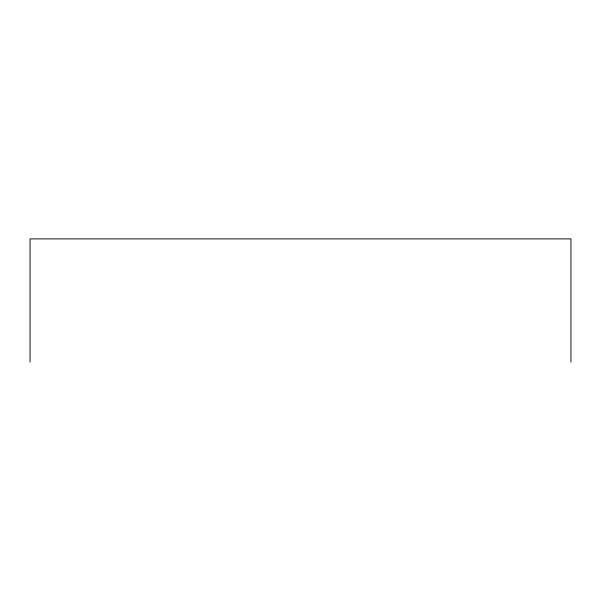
<?xml version="1.0" encoding="UTF-8"?>
<svg xmlns="http://www.w3.org/2000/svg" width="601" height="601" viewBox="0 0 601 601"><rect width="100%" height="100%" fill="white"/><g stroke="black" fill="none" stroke-linecap="round" stroke-linejoin="round"><path stroke-width="0.9" d="M570.95 362.11L570.95 238.89L30.05 238.89L30.05 362.11"/></g></svg>
